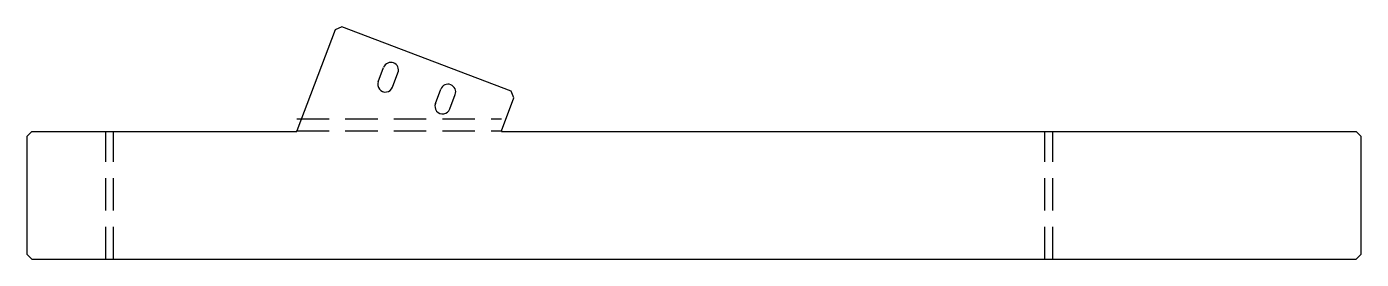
# Model space of a CAD drawing. Extents: x 0 to 523, y 0 to 91.
import ezdxf

# ---------------------------------------------------------------- set-up
doc = ezdxf.new("R2010")
doc.units = 0
doc.header["$MEASUREMENT"] = 0
doc.linetypes.add('DASHED', pattern=[19.05, 12.7, -6.35])
doc.layers.get('0').update_dxf_attribs({"linetype": 'CONTINUOUS'})

msp = doc.modelspace()

# ---------------------------------------------------------------- linework, layer by layer
for p, q in [((120.92, 89.8), (105.85, 50.2)), ((123.5, 90.96), (120.92, 89.8)), ((189.86, 65.72), (123.5, 90.96)), ((137.79, 69.47), (139.93, 75.08)), ((143.4, 67.34), (145.54, 72.95)), ((160.23, 60.94), (162.36, 66.55)), ((165.83, 58.81), (167.97, 64.42)), ((186.1, 50.2), (191.02, 63.14)), ((191.02, 63.14), (189.86, 65.72)), ((2, 50), (0, 48)), ((0, 48), (0, 2)), ((2, 50), (105.85, 50)), ((105.85, 50), (105.85, 50.2)), ((186.1, 50.2), (186.1, 50)), ((186.1, 50), (521.16, 50)), ((523.16, 48), (521.16, 50)), ((523.16, 2), (523.16, 48)), ((0, 2), (2, 0)), ((2, 0), (521.16, 0)), ((521.16, 0), (523.16, 2))]:
    msp.add_line(p, q)
at = {"linetype": 'DASHED'}
for p, q in [((105.85, 55), (186.1, 55)), ((30.96, 0), (30.96, 50)), ((34, 0), (34, 50)), ((105.85, 50.2), (186.1, 50.2)), ((399.16, 0), (399.16, 50)), ((402.2, 0), (402.2, 50))]:
    msp.add_line(p, q, dxfattribs=at)
for centre, start, end in [((142.73, 74.02), 339.173, 519.173), ((140.6, 68.41), 159.173, 339.173), ((165.16, 65.48), 339.1727, 519.1727), ((163.03, 59.88), 159.1727, 339.1727)]:
    msp.add_arc(centre, 3, start, end)

doc.saveas('drawing.dxf')
